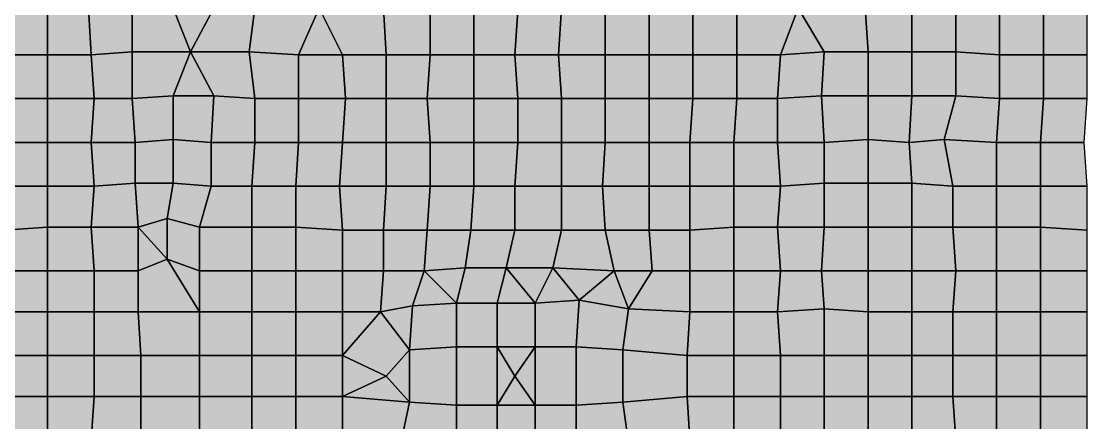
# Model space of a CAD drawing. Header units: metres. Extents: x -7480 to 79269, y -9100 to 45880.
# Drawn here: x 16660 to 23930, y 15920 to 18670 of the extents above; entities that cross this region are included whole.
import ezdxf

# ---------------------------------------------------------------- set-up
doc = ezdxf.new("R2010")
doc.units = ezdxf.units.M
for name, color, linetype in [('COLOR_1', 1, 'Continuous'), ('COLOR_181', 181, 'Continuous'), ('COLOR_3', 3, 'Continuous'), ('COLOR_5', 5, 'Continuous')]:
    doc.layers.add(name, color=color, linetype=linetype)

msp = doc.modelspace()

# ---------------------------------------------------------------- hatches: boundary and pattern name
at = {"layer": 'COLOR_1'}
for points in [[(23640, 17840), (23940, 17840), (23960, 18140), (23660, 18140)], [(16840, 17540), (17160, 17540), (17140, 17840), (16840, 17840)], [(18240, 17540), (18540, 17540), (18560, 17840), (18260, 17840)], [(18540, 17540), (18840, 17540), (18860, 17840), (18560, 17840)], [(18840, 17540), (19160, 17540), (19160, 17840), (18860, 17840)], [(19160, 17540), (19460, 17540), (19460, 17840), (19160, 17840)], [(19460, 17540), (19760, 17540), (19760, 17840), (19460, 17840)], [(19760, 17540), (20040, 17540), (20060, 17840), (19760, 17840)], [(20040, 17540), (20360, 17540), (20360, 17840), (20060, 17840)], [(20360, 17540), (20640, 17540), (20660, 17840), (20360, 17840)], [(20640, 17540), (20960, 17540), (20960, 17840), (20660, 17840)], [(20960, 17540), (21240, 17540), (21240, 17840), (20960, 17840)], [(21240, 17540), (21540, 17540), (21540, 17840), (21240, 17840)], [(21540, 17540), (21860, 17540), (21840, 17840), (21540, 17840)], [(18540, 17260), (18860, 17240), (18840, 17540), (18540, 17540)], [(18840, 17540), (18860, 17240), (19140, 17240), (19160, 17540)], [(19140, 17240), (19440, 17240), (19460, 17540), (19160, 17540)], [(20960, 17240), (21240, 17240), (21240, 17540), (20960, 17540)], [(21240, 17240), (21540, 17260), (21540, 17540), (21240, 17540)], [(18540, 16960), (18860, 16960), (18860, 17240), (18540, 17260)], [(18860, 16960), (19140, 16960), (19140, 17240), (18860, 17240)], [(19140, 16960), (19420, 16960), (19440, 17240), (19140, 17240)], [(19420, 16960), (19700, 16980), (19740, 17240), (19440, 17240)], [(19700, 16980), (19980, 16980), (20040, 17240), (19740, 17240)], [(19980, 16980), (20300, 16980), (20360, 17240), (20040, 17240)], [(20300, 16980), (20720, 16960), (20660, 17240), (20360, 17240)], [(20660, 17240), (20720, 16960), (20980, 16960), (20960, 17240)], [(20960, 17240), (20980, 16960), (21240, 16960), (21240, 17240)], [(21240, 16960), (21540, 16960), (21540, 17260), (21240, 17240)], [(18540, 16680), (18860, 16680), (18860, 16960), (18540, 16960)], [(18860, 16680), (19120, 16680), (19140, 16960), (18860, 16960)], [(19120, 16680), (19340, 16720), (19420, 16960), (19140, 16960)], [(19340, 16720), (19640, 16740), (19420, 16960)], [(19420, 16960), (19640, 16740), (19700, 16980)], [(19640, 16740), (19920, 16740), (19980, 16980), (19700, 16980)], [(19920, 16740), (20180, 16740), (19980, 16980)], [(19980, 16980), (20180, 16740), (20300, 16980)], [(20180, 16740), (20480, 16760), (20300, 16980)], [(20300, 16980), (20480, 16760), (20720, 16960)], [(20480, 16760), (20820, 16700), (20720, 16960)], [(20720, 16960), (20820, 16700), (20980, 16960)], [(20820, 16700), (21240, 16680), (21240, 16960), (20980, 16960)], [(21240, 16680), (21540, 16680), (21540, 16960), (21240, 16960)], [(18540, 16380), (18860, 16380), (18860, 16680), (18540, 16680)], [(18860, 16380), (19120, 16680), (18860, 16680)], [(18860, 16380), (19160, 16240), (19320, 16420), (19120, 16680)], [(20780, 16420), (21220, 16380), (21240, 16680), (20820, 16700)], [(21220, 16380), (21540, 16380), (21540, 16680), (21240, 16680)], [(18540, 16100), (18860, 16100), (18860, 16380), (18540, 16380)], [(18860, 16100), (19160, 16240), (18860, 16380)], [(19160, 16240), (19320, 16060), (19320, 16420)], [(20780, 16060), (21220, 16100), (21220, 16380), (20780, 16420)], [(21220, 16100), (21540, 16100), (21540, 16380), (21220, 16380)], [(18860, 16100), (19320, 16060), (19160, 16240)], [(18540, 15800), (18860, 15800), (18860, 16100), (18540, 16100)], [(18860, 15800), (19260, 15780), (19320, 16060), (18860, 16100)], [(20780, 16060), (20820, 15780), (21240, 15800), (21220, 16100)], [(21220, 16100), (21240, 15800), (21540, 15800), (21540, 16100)]]:
    msp.add_hatch(color=256, dxfattribs=at).paths.add_polyline_path(points)
at = {"layer": 'COLOR_181'}
for points in [[(16540, 18440), (16840, 18440), (16840, 18760), (16540, 18760)], [(16840, 18440), (17140, 18440), (17120, 18760), (16840, 18760)], [(17120, 18760), (17140, 18440), (17420, 18460), (17420, 18760)], [(17420, 18460), (17820, 18460), (17700, 18760), (17420, 18760)], [(17700, 18760), (17820, 18460), (17980, 18760)], [(17820, 18460), (18220, 18460), (18260, 18760), (17980, 18760)], [(18220, 18460), (18560, 18440), (18700, 18760), (18260, 18760)], [(18560, 18440), (18860, 18440), (18700, 18760)], [(18700, 18760), (18860, 18440), (19160, 18440), (19140, 18760)], [(19140, 18760), (19160, 18440), (19460, 18440), (19460, 18740)], [(20040, 18440), (20340, 18440), (20360, 18760), (20060, 18740)], [(20340, 18440), (20660, 18440), (20660, 18740), (20360, 18760)], [(20660, 18440), (20960, 18440), (20960, 18760), (20660, 18740)], [(20960, 18440), (21260, 18440), (21260, 18760), (20960, 18760)], [(21260, 18440), (21560, 18440), (21560, 18760), (21260, 18760)], [(21560, 18440), (21860, 18440), (21980, 18760), (21560, 18760)], [(21860, 18440), (22160, 18460), (21980, 18760)], [(21980, 18760), (22160, 18460), (22460, 18460), (22440, 18760)], [(22440, 18760), (22460, 18460), (22760, 18460), (22760, 18760)], [(22760, 18460), (23060, 18460), (23060, 18760), (22760, 18760)], [(23060, 18460), (23360, 18440), (23360, 18760), (23060, 18760)], [(23360, 18440), (23660, 18440), (23660, 18760), (23360, 18760)], [(23660, 18440), (23960, 18440), (23960, 18760), (23660, 18760)], [(19460, 18440), (19760, 18440), (19760, 18740), (19460, 18740)], [(19760, 18440), (20040, 18440), (20060, 18740), (19760, 18740)], [(16540, 18140), (16840, 18140), (16840, 18440), (16540, 18440)], [(16840, 18140), (17160, 18140), (17140, 18440), (16840, 18440)], [(17140, 18440), (17160, 18140), (17420, 18140), (17420, 18460)], [(17420, 18140), (17700, 18160), (17820, 18460), (17420, 18460)], [(17700, 18160), (17980, 18160), (17820, 18460)], [(17820, 18460), (17980, 18160), (18260, 18140), (18220, 18460)], [(18220, 18460), (18260, 18140), (18560, 18140), (18560, 18440)], [(18560, 18140), (18880, 18140), (18860, 18440), (18560, 18440)], [(18860, 18440), (18880, 18140), (19160, 18140), (19160, 18440)], [(19160, 18140), (19440, 18140), (19460, 18440), (19160, 18440)], [(19440, 18140), (19760, 18140), (19760, 18440), (19460, 18440)], [(19760, 18140), (20060, 18140), (20040, 18440), (19760, 18440)], [(20040, 18440), (20060, 18140), (20360, 18140), (20340, 18440)], [(20340, 18440), (20360, 18140), (20660, 18140), (20660, 18440)], [(20660, 18140), (20960, 18140), (20960, 18440), (20660, 18440)], [(20960, 18140), (21260, 18140), (21260, 18440), (20960, 18440)], [(21260, 18140), (21560, 18140), (21560, 18440), (21260, 18440)], [(21560, 18140), (21840, 18140), (21860, 18440), (21560, 18440)], [(21840, 18140), (22140, 18160), (22160, 18460), (21860, 18440)], [(22140, 18160), (22460, 18160), (22460, 18460), (22160, 18460)], [(22460, 18160), (22760, 18160), (22760, 18460), (22460, 18460)], [(22760, 18160), (23060, 18160), (23060, 18460), (22760, 18460)], [(23060, 18160), (23360, 18140), (23360, 18440), (23060, 18460)], [(23360, 18140), (23660, 18140), (23660, 18440), (23360, 18440)], [(23660, 18140), (23960, 18140), (23960, 18440), (23660, 18440)], [(16540, 17840), (16840, 17840), (16840, 18140), (16540, 18140)], [(16840, 17840), (17140, 17840), (17160, 18140), (16840, 18140)], [(17140, 17840), (17440, 17840), (17420, 18140), (17160, 18140)], [(17420, 18140), (17440, 17840), (17700, 17860), (17700, 18160)], [(17700, 17860), (17960, 17840), (17980, 18160), (17700, 18160)], [(17960, 17840), (18260, 17840), (18260, 18140), (17980, 18160)], [(18260, 17840), (18560, 17840), (18560, 18140), (18260, 18140)], [(18560, 17840), (18860, 17840), (18880, 18140), (18560, 18140)], [(18860, 17840), (19160, 17840), (19160, 18140), (18880, 18140)], [(19160, 17840), (19460, 17840), (19440, 18140), (19160, 18140)], [(19440, 18140), (19460, 17840), (19760, 17840), (19760, 18140)], [(19760, 17840), (20060, 17840), (20060, 18140), (19760, 18140)], [(20060, 17840), (20360, 17840), (20360, 18140), (20060, 18140)], [(20360, 17840), (20660, 17840), (20660, 18140), (20360, 18140)], [(20660, 17840), (20960, 17840), (20960, 18140), (20660, 18140)], [(20960, 17840), (21240, 17840), (21260, 18140), (20960, 18140)], [(21240, 17840), (21540, 17840), (21560, 18140), (21260, 18140)], [(21540, 17840), (21840, 17840), (21840, 18140), (21560, 18140)], [(21840, 17840), (22160, 17840), (22140, 18160), (21840, 18140)], [(22140, 18160), (22160, 17840), (22460, 17860), (22460, 18160)], [(22460, 17860), (22740, 17840), (22760, 18160), (22460, 18160)], [(22740, 17840), (22980, 17860), (23060, 18160), (22760, 18160)], [(22980, 17860), (23340, 17840), (23360, 18140), (23060, 18160)], [(23340, 17840), (23640, 17840), (23660, 18140), (23360, 18140)], [(17140, 17840), (17160, 17540), (17440, 17560), (17440, 17840)], [(17440, 17560), (17700, 17560), (17700, 17860), (17440, 17840)], [(17700, 17560), (17960, 17540), (17960, 17840), (17700, 17860)], [(17960, 17540), (18240, 17540), (18260, 17840), (17960, 17840)], [(21840, 17840), (21860, 17540), (22160, 17560), (22160, 17840)], [(22160, 17560), (22460, 17560), (22460, 17860), (22160, 17840)], [(22460, 17560), (22760, 17560), (22740, 17840), (22460, 17860)], [(22740, 17840), (22760, 17560), (23040, 17540), (22980, 17860)], [(22980, 17860), (23040, 17540), (23340, 17540), (23340, 17840)], [(16840, 17260), (17140, 17260), (17160, 17540), (16840, 17540)], [(17140, 17260), (17460, 17260), (17440, 17560), (17160, 17540)], [(17440, 17560), (17460, 17260), (17660, 17320), (17700, 17560)], [(17660, 17320), (17880, 17260), (17960, 17540), (17700, 17560)], [(17880, 17260), (18240, 17260), (18240, 17540), (17960, 17540)], [(18240, 17260), (18540, 17260), (18540, 17540), (18240, 17540)], [(19440, 17240), (19740, 17240), (19760, 17540), (19460, 17540)], [(19740, 17240), (20040, 17240), (20040, 17540), (19760, 17540)], [(20040, 17240), (20360, 17240), (20360, 17540), (20040, 17540)], [(20360, 17240), (20660, 17240), (20640, 17540), (20360, 17540)], [(20640, 17540), (20660, 17240), (20960, 17240), (20960, 17540)], [(21540, 17260), (21840, 17260), (21860, 17540), (21540, 17540)], [(21840, 17260), (22160, 17260), (22160, 17560), (21860, 17540)], [(22160, 17260), (22460, 17260), (22460, 17560), (22160, 17560)], [(22460, 17260), (22760, 17260), (22760, 17560), (22460, 17560)], [(22760, 17260), (23040, 17260), (23040, 17540), (22760, 17560)], [(23040, 17260), (23340, 17260), (23340, 17540), (23040, 17540)], [(23340, 17260), (23640, 17260), (23640, 17540), (23340, 17540)], [(17460, 17260), (17660, 17040), (17660, 17320)], [(17660, 17040), (17880, 16960), (17880, 17260), (17660, 17320)], [(16840, 16960), (17160, 16960), (17140, 17260), (16840, 17260)], [(17140, 17260), (17160, 16960), (17460, 16960), (17460, 17260)], [(17460, 16960), (17660, 17040), (17460, 17260)], [(17880, 16960), (18240, 16960), (18240, 17260), (17880, 17260)], [(18240, 16960), (18540, 16960), (18540, 17260), (18240, 17260)], [(21540, 16960), (21860, 16960), (21840, 17260), (21540, 17260)], [(21840, 17260), (21860, 16960), (22140, 16960), (22160, 17260)], [(22140, 16960), (22460, 16960), (22460, 17260), (22160, 17260)], [(22460, 16960), (22760, 16960), (22760, 17260), (22460, 17260)], [(22760, 16960), (23060, 16960), (23040, 17260), (22760, 17260)], [(23040, 17260), (23060, 16960), (23340, 16960), (23340, 17260)], [(23340, 16960), (23640, 16960), (23640, 17260), (23340, 17260)], [(17460, 16680), (17880, 16680), (17660, 17040), (17460, 16960)], [(17660, 17040), (17880, 16680), (17880, 16960)], [(16840, 16680), (17160, 16680), (17160, 16960), (16840, 16960)], [(17160, 16680), (17460, 16680), (17460, 16960), (17160, 16960)], [(17880, 16680), (18240, 16680), (18240, 16960), (17880, 16960)], [(18240, 16680), (18540, 16680), (18540, 16960), (18240, 16960)], [(21540, 16680), (21840, 16680), (21860, 16960), (21540, 16960)], [(21840, 16680), (22160, 16700), (22140, 16960), (21860, 16960)], [(22140, 16960), (22160, 16700), (22460, 16680), (22460, 16960)], [(22460, 16680), (22760, 16680), (22760, 16960), (22460, 16960)], [(22760, 16680), (23040, 16680), (23060, 16960), (22760, 16960)], [(23040, 16680), (23340, 16680), (23340, 16960), (23060, 16960)], [(23340, 16680), (23640, 16680), (23640, 16960), (23340, 16960)], [(16840, 16380), (17160, 16380), (17160, 16680), (16840, 16680)], [(17160, 16380), (17480, 16380), (17460, 16680), (17160, 16680)], [(17460, 16680), (17480, 16380), (17880, 16380), (17880, 16680)], [(17880, 16380), (18240, 16380), (18240, 16680), (17880, 16680)], [(18240, 16380), (18540, 16380), (18540, 16680), (18240, 16680)], [(21540, 16380), (21860, 16380), (21840, 16680), (21540, 16680)], [(21840, 16680), (21860, 16380), (22160, 16380), (22160, 16700)], [(22160, 16380), (22460, 16380), (22460, 16680), (22160, 16700)], [(22460, 16380), (22760, 16380), (22760, 16680), (22460, 16680)], [(22760, 16380), (23040, 16380), (23040, 16680), (22760, 16680)], [(23040, 16380), (23340, 16380), (23340, 16680), (23040, 16680)], [(23340, 16380), (23640, 16380), (23640, 16680), (23340, 16680)], [(19320, 16060), (19640, 16040), (19640, 16440), (19320, 16420)], [(19640, 16040), (19920, 16040), (19920, 16440), (19640, 16440)], [(19920, 16040), (20040, 16240), (19920, 16440)], [(19920, 16440), (20040, 16240), (20180, 16440)], [(20040, 16240), (20180, 16040), (20180, 16440)], [(20180, 16040), (20460, 16040), (20460, 16440), (20180, 16440)], [(20460, 16040), (20780, 16060), (20780, 16420), (20460, 16440)], [(16840, 16100), (17160, 16100), (17160, 16380), (16840, 16380)], [(17160, 16100), (17480, 16100), (17480, 16380), (17160, 16380)], [(17480, 16100), (17880, 16100), (17880, 16380), (17480, 16380)], [(17880, 16100), (18240, 16100), (18240, 16380), (17880, 16380)], [(18240, 16100), (18540, 16100), (18540, 16380), (18240, 16380)], [(21540, 16100), (21860, 16100), (21860, 16380), (21540, 16380)], [(21860, 16100), (22160, 16100), (22160, 16380), (21860, 16380)], [(22160, 16100), (22460, 16100), (22460, 16380), (22160, 16380)], [(22460, 16100), (22760, 16100), (22760, 16380), (22460, 16380)], [(22760, 16100), (23040, 16100), (23040, 16380), (22760, 16380)], [(23040, 16100), (23340, 16100), (23340, 16380), (23040, 16380)], [(23340, 16100), (23640, 16100), (23640, 16380), (23340, 16380)], [(19920, 16040), (20180, 16040), (20040, 16240)], [(16840, 15800), (17140, 15800), (17160, 16100), (16840, 16100)], [(17140, 15800), (17480, 15800), (17480, 16100), (17160, 16100)], [(17480, 15800), (17880, 15800), (17880, 16100), (17480, 16100)], [(17880, 15800), (18240, 15800), (18240, 16100), (17880, 16100)], [(18240, 15800), (18540, 15800), (18540, 16100), (18240, 16100)], [(21540, 15800), (21860, 15800), (21860, 16100), (21540, 16100)], [(21860, 15800), (22160, 15800), (22160, 16100), (21860, 16100)], [(22160, 15800), (22460, 15800), (22460, 16100), (22160, 16100)], [(22460, 15800), (22760, 15800), (22760, 16100), (22460, 16100)], [(22760, 15800), (23060, 15800), (23040, 16100), (22760, 16100)], [(23040, 16100), (23060, 15800), (23340, 15800), (23340, 16100)], [(23340, 15800), (23640, 15800), (23640, 16100), (23340, 16100)]]:
    msp.add_hatch(color=256, dxfattribs=at).paths.add_polyline_path(points)
at = {"layer": 'COLOR_3'}
for points in [[(16540, 17540), (16840, 17540), (16840, 17840), (16540, 17840)], [(23340, 17540), (23640, 17540), (23640, 17840), (23340, 17840)], [(23640, 17540), (23960, 17540), (23940, 17840), (23640, 17840)], [(16540, 17240), (16840, 17260), (16840, 17540), (16540, 17540)], [(23640, 17260), (23960, 17240), (23960, 17540), (23640, 17540)], [(16540, 17240), (16560, 16960), (16840, 16960), (16840, 17260)], [(23640, 16960), (23960, 16960), (23960, 17240), (23640, 17260)], [(16540, 16680), (16840, 16680), (16840, 16960), (16560, 16960)], [(23640, 16680), (23960, 16680), (23960, 16960), (23640, 16960)], [(19320, 16420), (19640, 16440), (19640, 16740), (19340, 16720)], [(19120, 16680), (19320, 16420), (19340, 16720)], [(19260, 15780), (19640, 15740), (19640, 16040), (19320, 16060)]]:
    msp.add_hatch(color=256, dxfattribs=at).paths.add_polyline_path(points)
at = {"layer": 'COLOR_5'}
for points in [[(19640, 16440), (19920, 16440), (19920, 16740), (19640, 16740)], [(19920, 16440), (20180, 16440), (20180, 16740), (19920, 16740)], [(20180, 16440), (20460, 16440), (20480, 16760), (20180, 16740)], [(20460, 16440), (20780, 16420), (20820, 16700), (20480, 16760)], [(16520, 16380), (16840, 16380), (16840, 16680), (16540, 16680)], [(23640, 16380), (23960, 16380), (23960, 16680), (23640, 16680)], [(16520, 16100), (16840, 16100), (16840, 16380), (16520, 16380)], [(23640, 16100), (23960, 16100), (23960, 16380), (23640, 16380)], [(16520, 16100), (16540, 15800), (16840, 15800), (16840, 16100)], [(23640, 15800), (23960, 15800), (23960, 16100), (23640, 16100)], [(19640, 15740), (19920, 15740), (19920, 16040), (19640, 16040)], [(19920, 15740), (20180, 15740), (20180, 16040), (19920, 16040)], [(20180, 15740), (20460, 15740), (20460, 16040), (20180, 16040)], [(20460, 15740), (20820, 15780), (20780, 16060), (20460, 16040)]]:
    msp.add_hatch(color=256, dxfattribs=at).paths.add_polyline_path(points)

# ---------------------------------------------------------------- linework, layer by layer
at = {"layer": 'COLOR_1'}
for points in [[(23640, 17840), (23940, 17840), (23960, 18140), (23660, 18140)], [(16840, 17540), (17160, 17540), (17140, 17840), (16840, 17840)], [(18240, 17540), (18540, 17540), (18560, 17840), (18260, 17840)], [(18540, 17540), (18840, 17540), (18860, 17840), (18560, 17840)], [(18840, 17540), (19160, 17540), (19160, 17840), (18860, 17840)], [(19160, 17540), (19460, 17540), (19460, 17840), (19160, 17840)], [(19460, 17540), (19760, 17540), (19760, 17840), (19460, 17840)], [(19760, 17540), (20040, 17540), (20060, 17840), (19760, 17840)], [(20040, 17540), (20360, 17540), (20360, 17840), (20060, 17840)], [(20360, 17540), (20640, 17540), (20660, 17840), (20360, 17840)], [(20640, 17540), (20960, 17540), (20960, 17840), (20660, 17840)], [(20960, 17540), (21240, 17540), (21240, 17840), (20960, 17840)], [(21240, 17540), (21540, 17540), (21540, 17840), (21240, 17840)], [(21540, 17540), (21860, 17540), (21840, 17840), (21540, 17840)], [(18540, 17260), (18860, 17240), (18840, 17540), (18540, 17540)], [(18840, 17540), (18860, 17240), (19140, 17240), (19160, 17540)], [(19140, 17240), (19440, 17240), (19460, 17540), (19160, 17540)], [(20960, 17240), (21240, 17240), (21240, 17540), (20960, 17540)], [(21240, 17240), (21540, 17260), (21540, 17540), (21240, 17540)], [(18540, 16960), (18860, 16960), (18860, 17240), (18540, 17260)], [(18860, 16960), (19140, 16960), (19140, 17240), (18860, 17240)], [(19140, 16960), (19420, 16960), (19440, 17240), (19140, 17240)], [(19420, 16960), (19700, 16980), (19740, 17240), (19440, 17240)], [(19700, 16980), (19980, 16980), (20040, 17240), (19740, 17240)], [(19980, 16980), (20300, 16980), (20360, 17240), (20040, 17240)], [(20300, 16980), (20720, 16960), (20660, 17240), (20360, 17240)], [(20660, 17240), (20720, 16960), (20980, 16960), (20960, 17240)], [(20960, 17240), (20980, 16960), (21240, 16960), (21240, 17240)], [(21240, 16960), (21540, 16960), (21540, 17260), (21240, 17240)], [(18540, 16680), (18860, 16680), (18860, 16960), (18540, 16960)], [(18860, 16680), (19120, 16680), (19140, 16960), (18860, 16960)], [(19120, 16680), (19340, 16720), (19420, 16960), (19140, 16960)], [(19340, 16720), (19640, 16740), (19420, 16960)], [(19420, 16960), (19640, 16740), (19700, 16980)], [(19640, 16740), (19920, 16740), (19980, 16980), (19700, 16980)], [(19920, 16740), (20180, 16740), (19980, 16980)], [(19980, 16980), (20180, 16740), (20300, 16980)], [(20180, 16740), (20480, 16760), (20300, 16980)], [(20300, 16980), (20480, 16760), (20720, 16960)], [(20480, 16760), (20820, 16700), (20720, 16960)], [(20720, 16960), (20820, 16700), (20980, 16960)], [(20820, 16700), (21240, 16680), (21240, 16960), (20980, 16960)], [(21240, 16680), (21540, 16680), (21540, 16960), (21240, 16960)], [(18540, 16380), (18860, 16380), (18860, 16680), (18540, 16680)], [(18860, 16380), (19120, 16680), (18860, 16680)], [(18860, 16380), (19160, 16240), (19320, 16420), (19120, 16680)], [(20780, 16420), (21220, 16380), (21240, 16680), (20820, 16700)], [(21220, 16380), (21540, 16380), (21540, 16680), (21240, 16680)], [(18540, 16100), (18860, 16100), (18860, 16380), (18540, 16380)], [(18860, 16100), (19160, 16240), (18860, 16380)], [(19160, 16240), (19320, 16060), (19320, 16420)], [(20780, 16060), (21220, 16100), (21220, 16380), (20780, 16420)], [(21220, 16100), (21540, 16100), (21540, 16380), (21220, 16380)], [(18860, 16100), (19320, 16060), (19160, 16240)], [(18540, 15800), (18860, 15800), (18860, 16100), (18540, 16100)], [(18860, 15800), (19260, 15780), (19320, 16060), (18860, 16100)], [(20780, 16060), (20820, 15780), (21240, 15800), (21220, 16100)], [(21220, 16100), (21240, 15800), (21540, 15800), (21540, 16100)]]:
    msp.add_lwpolyline(points, close=True, dxfattribs=at)
at = {"layer": 'COLOR_181'}
for points in [[(16540, 18440), (16840, 18440), (16840, 18760), (16540, 18760)], [(16840, 18440), (17140, 18440), (17120, 18760), (16840, 18760)], [(17120, 18760), (17140, 18440), (17420, 18460), (17420, 18760)], [(17420, 18460), (17820, 18460), (17700, 18760), (17420, 18760)], [(17700, 18760), (17820, 18460), (17980, 18760)], [(17820, 18460), (18220, 18460), (18260, 18760), (17980, 18760)], [(18220, 18460), (18560, 18440), (18700, 18760), (18260, 18760)], [(18560, 18440), (18860, 18440), (18700, 18760)], [(18700, 18760), (18860, 18440), (19160, 18440), (19140, 18760)], [(19140, 18760), (19160, 18440), (19460, 18440), (19460, 18740)], [(20040, 18440), (20340, 18440), (20360, 18760), (20060, 18740)], [(20340, 18440), (20660, 18440), (20660, 18740), (20360, 18760)], [(20660, 18440), (20960, 18440), (20960, 18760), (20660, 18740)], [(20960, 18440), (21260, 18440), (21260, 18760), (20960, 18760)], [(21260, 18440), (21560, 18440), (21560, 18760), (21260, 18760)], [(21560, 18440), (21860, 18440), (21980, 18760), (21560, 18760)], [(21860, 18440), (22160, 18460), (21980, 18760)], [(21980, 18760), (22160, 18460), (22460, 18460), (22440, 18760)], [(22440, 18760), (22460, 18460), (22760, 18460), (22760, 18760)], [(22760, 18460), (23060, 18460), (23060, 18760), (22760, 18760)], [(23060, 18460), (23360, 18440), (23360, 18760), (23060, 18760)], [(23360, 18440), (23660, 18440), (23660, 18760), (23360, 18760)], [(23660, 18440), (23960, 18440), (23960, 18760), (23660, 18760)], [(19460, 18440), (19760, 18440), (19760, 18740), (19460, 18740)], [(19760, 18440), (20040, 18440), (20060, 18740), (19760, 18740)], [(16540, 18140), (16840, 18140), (16840, 18440), (16540, 18440)], [(16840, 18140), (17160, 18140), (17140, 18440), (16840, 18440)], [(17140, 18440), (17160, 18140), (17420, 18140), (17420, 18460)], [(17420, 18140), (17700, 18160), (17820, 18460), (17420, 18460)], [(17700, 18160), (17980, 18160), (17820, 18460)], [(17820, 18460), (17980, 18160), (18260, 18140), (18220, 18460)], [(18220, 18460), (18260, 18140), (18560, 18140), (18560, 18440)], [(18560, 18140), (18880, 18140), (18860, 18440), (18560, 18440)], [(18860, 18440), (18880, 18140), (19160, 18140), (19160, 18440)], [(19160, 18140), (19440, 18140), (19460, 18440), (19160, 18440)], [(19440, 18140), (19760, 18140), (19760, 18440), (19460, 18440)], [(19760, 18140), (20060, 18140), (20040, 18440), (19760, 18440)], [(20040, 18440), (20060, 18140), (20360, 18140), (20340, 18440)], [(20340, 18440), (20360, 18140), (20660, 18140), (20660, 18440)], [(20660, 18140), (20960, 18140), (20960, 18440), (20660, 18440)], [(20960, 18140), (21260, 18140), (21260, 18440), (20960, 18440)], [(21260, 18140), (21560, 18140), (21560, 18440), (21260, 18440)], [(21560, 18140), (21840, 18140), (21860, 18440), (21560, 18440)], [(21840, 18140), (22140, 18160), (22160, 18460), (21860, 18440)], [(22140, 18160), (22460, 18160), (22460, 18460), (22160, 18460)], [(22460, 18160), (22760, 18160), (22760, 18460), (22460, 18460)], [(22760, 18160), (23060, 18160), (23060, 18460), (22760, 18460)], [(23060, 18160), (23360, 18140), (23360, 18440), (23060, 18460)], [(23360, 18140), (23660, 18140), (23660, 18440), (23360, 18440)], [(23660, 18140), (23960, 18140), (23960, 18440), (23660, 18440)], [(16540, 17840), (16840, 17840), (16840, 18140), (16540, 18140)], [(16840, 17840), (17140, 17840), (17160, 18140), (16840, 18140)], [(17140, 17840), (17440, 17840), (17420, 18140), (17160, 18140)], [(17420, 18140), (17440, 17840), (17700, 17860), (17700, 18160)], [(17700, 17860), (17960, 17840), (17980, 18160), (17700, 18160)], [(17960, 17840), (18260, 17840), (18260, 18140), (17980, 18160)], [(18260, 17840), (18560, 17840), (18560, 18140), (18260, 18140)], [(18560, 17840), (18860, 17840), (18880, 18140), (18560, 18140)], [(18860, 17840), (19160, 17840), (19160, 18140), (18880, 18140)], [(19160, 17840), (19460, 17840), (19440, 18140), (19160, 18140)], [(19440, 18140), (19460, 17840), (19760, 17840), (19760, 18140)], [(19760, 17840), (20060, 17840), (20060, 18140), (19760, 18140)], [(20060, 17840), (20360, 17840), (20360, 18140), (20060, 18140)], [(20360, 17840), (20660, 17840), (20660, 18140), (20360, 18140)], [(20660, 17840), (20960, 17840), (20960, 18140), (20660, 18140)], [(20960, 17840), (21240, 17840), (21260, 18140), (20960, 18140)], [(21240, 17840), (21540, 17840), (21560, 18140), (21260, 18140)], [(21540, 17840), (21840, 17840), (21840, 18140), (21560, 18140)], [(21840, 17840), (22160, 17840), (22140, 18160), (21840, 18140)], [(22140, 18160), (22160, 17840), (22460, 17860), (22460, 18160)], [(22460, 17860), (22740, 17840), (22760, 18160), (22460, 18160)], [(22740, 17840), (22980, 17860), (23060, 18160), (22760, 18160)], [(22980, 17860), (23340, 17840), (23360, 18140), (23060, 18160)], [(23340, 17840), (23640, 17840), (23660, 18140), (23360, 18140)], [(17140, 17840), (17160, 17540), (17440, 17560), (17440, 17840)], [(17440, 17560), (17700, 17560), (17700, 17860), (17440, 17840)], [(17700, 17560), (17960, 17540), (17960, 17840), (17700, 17860)], [(17960, 17540), (18240, 17540), (18260, 17840), (17960, 17840)], [(21840, 17840), (21860, 17540), (22160, 17560), (22160, 17840)], [(22160, 17560), (22460, 17560), (22460, 17860), (22160, 17840)], [(22460, 17560), (22760, 17560), (22740, 17840), (22460, 17860)], [(22740, 17840), (22760, 17560), (23040, 17540), (22980, 17860)], [(22980, 17860), (23040, 17540), (23340, 17540), (23340, 17840)], [(16840, 17260), (17140, 17260), (17160, 17540), (16840, 17540)], [(17140, 17260), (17460, 17260), (17440, 17560), (17160, 17540)], [(17440, 17560), (17460, 17260), (17660, 17320), (17700, 17560)], [(17660, 17320), (17880, 17260), (17960, 17540), (17700, 17560)], [(17880, 17260), (18240, 17260), (18240, 17540), (17960, 17540)], [(18240, 17260), (18540, 17260), (18540, 17540), (18240, 17540)], [(19440, 17240), (19740, 17240), (19760, 17540), (19460, 17540)], [(19740, 17240), (20040, 17240), (20040, 17540), (19760, 17540)], [(20040, 17240), (20360, 17240), (20360, 17540), (20040, 17540)], [(20360, 17240), (20660, 17240), (20640, 17540), (20360, 17540)], [(20640, 17540), (20660, 17240), (20960, 17240), (20960, 17540)], [(21540, 17260), (21840, 17260), (21860, 17540), (21540, 17540)], [(21840, 17260), (22160, 17260), (22160, 17560), (21860, 17540)], [(22160, 17260), (22460, 17260), (22460, 17560), (22160, 17560)], [(22460, 17260), (22760, 17260), (22760, 17560), (22460, 17560)], [(22760, 17260), (23040, 17260), (23040, 17540), (22760, 17560)], [(23040, 17260), (23340, 17260), (23340, 17540), (23040, 17540)], [(23340, 17260), (23640, 17260), (23640, 17540), (23340, 17540)], [(17460, 17260), (17660, 17040), (17660, 17320)], [(17660, 17040), (17880, 16960), (17880, 17260), (17660, 17320)], [(16840, 16960), (17160, 16960), (17140, 17260), (16840, 17260)], [(17140, 17260), (17160, 16960), (17460, 16960), (17460, 17260)], [(17460, 16960), (17660, 17040), (17460, 17260)], [(17880, 16960), (18240, 16960), (18240, 17260), (17880, 17260)], [(18240, 16960), (18540, 16960), (18540, 17260), (18240, 17260)], [(21540, 16960), (21860, 16960), (21840, 17260), (21540, 17260)], [(21840, 17260), (21860, 16960), (22140, 16960), (22160, 17260)], [(22140, 16960), (22460, 16960), (22460, 17260), (22160, 17260)], [(22460, 16960), (22760, 16960), (22760, 17260), (22460, 17260)], [(22760, 16960), (23060, 16960), (23040, 17260), (22760, 17260)], [(23040, 17260), (23060, 16960), (23340, 16960), (23340, 17260)], [(23340, 16960), (23640, 16960), (23640, 17260), (23340, 17260)], [(17460, 16680), (17880, 16680), (17660, 17040), (17460, 16960)], [(17660, 17040), (17880, 16680), (17880, 16960)], [(16840, 16680), (17160, 16680), (17160, 16960), (16840, 16960)], [(17160, 16680), (17460, 16680), (17460, 16960), (17160, 16960)], [(17880, 16680), (18240, 16680), (18240, 16960), (17880, 16960)], [(18240, 16680), (18540, 16680), (18540, 16960), (18240, 16960)], [(21540, 16680), (21840, 16680), (21860, 16960), (21540, 16960)], [(21840, 16680), (22160, 16700), (22140, 16960), (21860, 16960)], [(22140, 16960), (22160, 16700), (22460, 16680), (22460, 16960)], [(22460, 16680), (22760, 16680), (22760, 16960), (22460, 16960)], [(22760, 16680), (23040, 16680), (23060, 16960), (22760, 16960)], [(23040, 16680), (23340, 16680), (23340, 16960), (23060, 16960)], [(23340, 16680), (23640, 16680), (23640, 16960), (23340, 16960)], [(16840, 16380), (17160, 16380), (17160, 16680), (16840, 16680)], [(17160, 16380), (17480, 16380), (17460, 16680), (17160, 16680)], [(17460, 16680), (17480, 16380), (17880, 16380), (17880, 16680)], [(17880, 16380), (18240, 16380), (18240, 16680), (17880, 16680)], [(18240, 16380), (18540, 16380), (18540, 16680), (18240, 16680)], [(21540, 16380), (21860, 16380), (21840, 16680), (21540, 16680)], [(21840, 16680), (21860, 16380), (22160, 16380), (22160, 16700)], [(22160, 16380), (22460, 16380), (22460, 16680), (22160, 16700)], [(22460, 16380), (22760, 16380), (22760, 16680), (22460, 16680)], [(22760, 16380), (23040, 16380), (23040, 16680), (22760, 16680)], [(23040, 16380), (23340, 16380), (23340, 16680), (23040, 16680)], [(23340, 16380), (23640, 16380), (23640, 16680), (23340, 16680)], [(19320, 16060), (19640, 16040), (19640, 16440), (19320, 16420)], [(19640, 16040), (19920, 16040), (19920, 16440), (19640, 16440)], [(19920, 16040), (20040, 16240), (19920, 16440)], [(19920, 16440), (20040, 16240), (20180, 16440)], [(20040, 16240), (20180, 16040), (20180, 16440)], [(20180, 16040), (20460, 16040), (20460, 16440), (20180, 16440)], [(20460, 16040), (20780, 16060), (20780, 16420), (20460, 16440)], [(16840, 16100), (17160, 16100), (17160, 16380), (16840, 16380)], [(17160, 16100), (17480, 16100), (17480, 16380), (17160, 16380)], [(17480, 16100), (17880, 16100), (17880, 16380), (17480, 16380)], [(17880, 16100), (18240, 16100), (18240, 16380), (17880, 16380)], [(18240, 16100), (18540, 16100), (18540, 16380), (18240, 16380)], [(21540, 16100), (21860, 16100), (21860, 16380), (21540, 16380)], [(21860, 16100), (22160, 16100), (22160, 16380), (21860, 16380)], [(22160, 16100), (22460, 16100), (22460, 16380), (22160, 16380)], [(22460, 16100), (22760, 16100), (22760, 16380), (22460, 16380)], [(22760, 16100), (23040, 16100), (23040, 16380), (22760, 16380)], [(23040, 16100), (23340, 16100), (23340, 16380), (23040, 16380)], [(23340, 16100), (23640, 16100), (23640, 16380), (23340, 16380)], [(19920, 16040), (20180, 16040), (20040, 16240)], [(16840, 15800), (17140, 15800), (17160, 16100), (16840, 16100)], [(17140, 15800), (17480, 15800), (17480, 16100), (17160, 16100)], [(17480, 15800), (17880, 15800), (17880, 16100), (17480, 16100)], [(17880, 15800), (18240, 15800), (18240, 16100), (17880, 16100)], [(18240, 15800), (18540, 15800), (18540, 16100), (18240, 16100)], [(21540, 15800), (21860, 15800), (21860, 16100), (21540, 16100)], [(21860, 15800), (22160, 15800), (22160, 16100), (21860, 16100)], [(22160, 15800), (22460, 15800), (22460, 16100), (22160, 16100)], [(22460, 15800), (22760, 15800), (22760, 16100), (22460, 16100)], [(22760, 15800), (23060, 15800), (23040, 16100), (22760, 16100)], [(23040, 16100), (23060, 15800), (23340, 15800), (23340, 16100)], [(23340, 15800), (23640, 15800), (23640, 16100), (23340, 16100)]]:
    msp.add_lwpolyline(points, close=True, dxfattribs=at)
at = {"layer": 'COLOR_3'}
for points in [[(16540, 17540), (16840, 17540), (16840, 17840), (16540, 17840)], [(23340, 17540), (23640, 17540), (23640, 17840), (23340, 17840)], [(23640, 17540), (23960, 17540), (23940, 17840), (23640, 17840)], [(16540, 17240), (16840, 17260), (16840, 17540), (16540, 17540)], [(23640, 17260), (23960, 17240), (23960, 17540), (23640, 17540)], [(16540, 17240), (16560, 16960), (16840, 16960), (16840, 17260)], [(23640, 16960), (23960, 16960), (23960, 17240), (23640, 17260)], [(16540, 16680), (16840, 16680), (16840, 16960), (16560, 16960)], [(23640, 16680), (23960, 16680), (23960, 16960), (23640, 16960)], [(19320, 16420), (19640, 16440), (19640, 16740), (19340, 16720)], [(19120, 16680), (19320, 16420), (19340, 16720)], [(19260, 15780), (19640, 15740), (19640, 16040), (19320, 16060)]]:
    msp.add_lwpolyline(points, close=True, dxfattribs=at)
at = {"layer": 'COLOR_5'}
for points in [[(19640, 16440), (19920, 16440), (19920, 16740), (19640, 16740)], [(19920, 16440), (20180, 16440), (20180, 16740), (19920, 16740)], [(20180, 16440), (20460, 16440), (20480, 16760), (20180, 16740)], [(20460, 16440), (20780, 16420), (20820, 16700), (20480, 16760)], [(16520, 16380), (16840, 16380), (16840, 16680), (16540, 16680)], [(23640, 16380), (23960, 16380), (23960, 16680), (23640, 16680)], [(16520, 16100), (16840, 16100), (16840, 16380), (16520, 16380)], [(23640, 16100), (23960, 16100), (23960, 16380), (23640, 16380)], [(16520, 16100), (16540, 15800), (16840, 15800), (16840, 16100)], [(23640, 15800), (23960, 15800), (23960, 16100), (23640, 16100)], [(19640, 15740), (19920, 15740), (19920, 16040), (19640, 16040)], [(19920, 15740), (20180, 15740), (20180, 16040), (19920, 16040)], [(20180, 15740), (20460, 15740), (20460, 16040), (20180, 16040)], [(20460, 15740), (20820, 15780), (20780, 16060), (20460, 16040)]]:
    msp.add_lwpolyline(points, close=True, dxfattribs=at)

doc.saveas('drawing.dxf')
